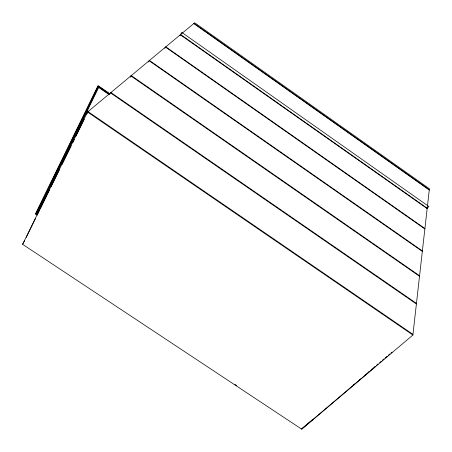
<?xml version="1.0" encoding="UTF-8"?>
<svg xmlns="http://www.w3.org/2000/svg" width="452" height="452" viewBox="0 0 452 452"><rect width="100%" height="100%" fill="white"/><g stroke="black" fill="none" stroke-linecap="round" stroke-linejoin="round"><path stroke-width="0.68" d="M412.885 335.022L429.4 188.767L194.699 22.792L87.535 112.017L22.6 244.317L301.75 429.208L412.885 335.022L87.535 112.017M301.75 429.208L301.93 428.552L312.123 419.908M35.736 214.09L98.237 86.151L109.474 93.903M36.132 214.355L98.491 86.88L109.265 94.31M24.634 240.673L22.6 244.317M26.188 237.509L35.51 218.531M37.064 215.367L39.55 210.304M40.171 209.039L47.319 194.484M47.94 193.224L49.494 190.06M51.048 186.896L59.438 169.811M61.918 164.754L64.404 159.692M65.026 158.426L71.241 145.77M72.795 142.612L74.348 139.448M75.902 136.284L84.292 119.204M86.778 114.141L88.021 111.61L412.958 334.361M130.232 77.173L130.882 75.925L419.518 276.279M130.617 76.851L131.266 75.603L419.58 275.754M148.448 61.992L149.109 60.749L422.326 251.414M164.827 48.341L165.494 47.104L424.863 228.966M179.913 35.77L181.772 32.391L428.891 206.524L426.903 208.508M353.424 384.872L354.492 383.963M359.323 379.866L360.397 378.957M365.222 374.861L366.295 373.951M367.905 372.584L368.979 371.674M371.12 369.855L372.194 368.945M373.804 367.578L374.877 366.668M376.488 365.306L378.098 363.939M379.703 362.577L381.313 361.21M382.386 360.3L383.997 358.933M385.07 358.024L387.217 356.204M388.285 355.295L389.895 353.927M390.969 353.018L392.042 352.108M301.992 428.79L375.346 366.6M234.944 384.381L236.707 385.545M110.198 93.982L98.044 85.603L35.437 213.892L36.426 214.553L98.683 87.428L109.096 94.609M110.926 92.541L416.456 303.394M110.497 92.897L416.394 303.976M149.454 60.461L422.383 250.939M165.811 46.844L424.908 228.537M180.597 34.533L427.202 208.208M180.314 34.764L427.163 208.598M194.032 23.346L429.298 189.682M193.772 23.561L429.259 190.038"/></g></svg>
